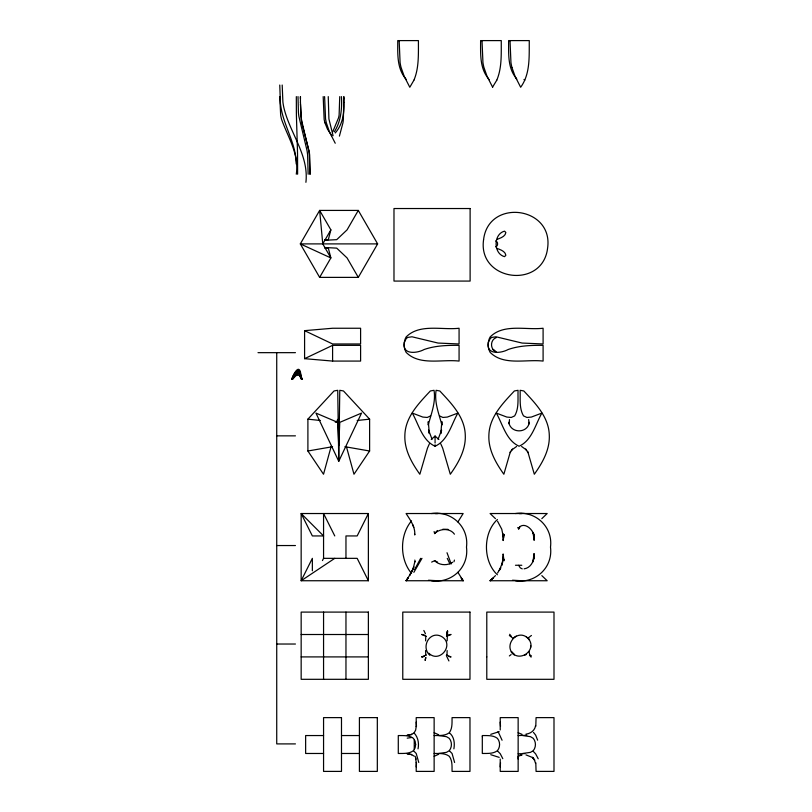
<?xml version="1.0" encoding="UTF-8"?>
<svg xmlns="http://www.w3.org/2000/svg" width="812" height="812" viewBox="0 0 812 812"><rect width="100%" height="100%" fill="white"/><g stroke="black" fill="none" stroke-linecap="round" stroke-linejoin="round"><path stroke-width="1.22" d="M339.751 96.608L339.122 114.918A20.016 10.82 90 0 1 338.574 117.73L332.727 131.818M341.436 96.608C342.116 108.757 341.01 121.323 334.331 131.818M343.852 98.638L343.852 102.525M343.852 98.648L343.852 96.608L343.354 119.364A18.473 3.41 -90 0 1 342.958 122.815L339.406 136.122M500.222 729.947L500.222 717.625L518.147 717.625L518.147 771.4L500.222 771.4L500.222 759.078M518.147 759.078L518.147 756.276L522.055 754.947L520.096 754.774M518.147 753.759L524.735 753.617M343.852 102.393C344.45 113.213 342.593 124.561 335.255 132.955M533.951 557.022L533.981 553.743L533.007 561.833L533.91 557.397M503.836 534.479L503.298 540.528L503.267 534.052L503.501 537.767L501.765 529.201L497.553 521.253M425.772 635.989L425.61 640.861M446.976 655.416L447.138 650.554M416.211 766.924L416.485 762.722M500.222 766.924L500.507 762.722M535.788 726.314L536.072 717.625L553.997 717.625L553.997 771.4L536.072 771.4L535.788 762.722M503.125 540.325L503.876 534.337M534.154 553.957C534.54 560.341 531.058 567.913 524.116 568.847M511.195 651.863C520.096 663.455 538.183 649.052 527.912 638.181C517.041 627.92 502.638 645.997 514.229 654.898M530.54 647.803L530.713 645.702M414.81 534.184L414.739 534.976C415.439 526.907 410.243 519.964 406.091 513.529L463.155 513.529L457.917 521.933M414.252 740.179L414.252 748.857M425.61 657.852L425.123 660.4L425.935 657.507M528.957 423.905L528.683 419.571M418.028 748.857C419.225 743.284 418.018 737.113 414.079 732.962L415.653 730.089L416.211 726.314M453.878 748.857C454.903 743.356 454.192 736.626 449.503 732.962M414.861 561.63L412.953 569.608L413.826 566.806L411.501 572.358L406.132 580.742L463.155 580.742L457.917 572.348M503.369 536.884L503.826 534.661M509.489 419.571L509.225 423.905L508.799 422.281C510.575 433.699 527.607 433.699 529.383 422.281M319.644 277.379L330.87 257.932L322.76 243.894L319.644 210.42L300.318 243.894L319.644 277.379L358.295 277.379L377.631 243.894L358.295 210.42L319.644 210.42L330.87 229.857L328.322 239.662L324.587 239.926M331.144 446.458L323.521 474.249L307.9 451.005L307.9 419.154L334.026 390.968L337.731 390.298L338.756 461.297L361.543 413.085L339.781 422.362L338.756 445.626L337.731 422.362L315.959 413.085L338.756 461.297L339.781 390.298L343.486 390.968L369.612 419.154L369.612 451.005L353.981 474.249L346.369 446.458M447.087 632.944L447.625 631.015L447.138 640.861M453.959 561.742L454.436 560.087M510.525 451.228L503.856 474.249C495.675 462.718 488.164 449.635 488.885 435.009C489.423 416.952 502.79 403.361 514.361 390.968L518.066 390.298C517.701 398.814 519.172 408.233 514.666 415.896L511.266 417.459L506.84 417.074L496.305 413.085C502.821 424.463 506.15 440.408 519.091 446.235C532.033 440.408 535.362 424.463 541.878 413.085L531.342 417.074L526.917 417.459L523.517 415.896C519.01 408.213 520.472 398.824 520.116 390.298L523.821 390.968C535.392 403.361 548.76 416.952 549.288 435.009C549.998 449.615 542.528 462.759 534.316 474.249L527.658 451.228M535.575 725.613C534.915 730.516 530.601 733.591 525.922 734.16M511.925 67.437L515.052 76.287L520.665 87.249C530.459 73.841 529.069 56.302 529.282 40.6L508.606 40.6C508.728 53.237 507.5 67.497 515.985 77.982M414.018 79.972C419.104 67.863 418.363 53.693 418.424 40.6L397.748 40.6C397.778 53.511 396.723 68.096 405.614 78.662M496.832 80.094C502.039 67.619 501.166 53.815 501.278 40.6L480.602 40.6C480.633 53.511 479.577 68.096 488.469 78.662M429.365 443.849L427.457 448.194L419.845 474.249C411.633 462.759 404.163 449.615 404.873 435.009C405.401 416.952 418.779 403.361 430.34 390.968L434.044 390.298C435.963 402.61 431.192 413.633 428.259 425.052L428.289 421.631L429.345 433.527L428.563 430.086L432.035 439.17M291.802 379.174C293.944 372.759 299.902 362.467 301.008 375.804A40.438 40.438 0 0 0 302.216 379.174M291.985 379.174C292.503 375.317 299.537 365.024 300.318 374.19A43.909 43.909 0 0 0 301.577 377.996L302.034 379.174M420.646 558.341L414.648 569.547M421.976 558.341L413.856 572.348M292.158 379.174C293.711 374.18 300.054 366.598 300.856 376.555A35.596 35.596 0 0 0 301.861 379.174M292.34 379.174C292.98 374.697 300.41 369.115 300.755 376.778A42.681 42.681 0 0 0 301.678 379.174M519.568 526.968L518.635 528.947L517.751 527.516M292.523 379.174L294.878 375.58L297.486 374.027A4.131 4.131 0 0 1 298.42 373.916L299.526 374.423L300.379 376.494A43.361 43.361 0 0 0 301.506 379.174M322.445 560.584L323.562 558.341L323.562 513.529L334.767 535.94M368.374 513.529L368.374 580.742L301.161 580.742L301.161 513.529L368.374 513.529L357.168 535.94L345.963 535.94L345.963 558.341M322.76 243.894L330.87 229.857M358.295 210.42L347.079 229.857L336.716 239.662L324.587 240.301M292.696 379.174L295.741 375.814A4.923 4.923 0 0 1 297.172 375.317L299.232 375.317L300.237 377.001A33.465 33.465 0 0 0 300.978 378.524L301.323 379.174M413.958 80.144L409.806 87.26L404.193 76.287L401.067 67.437A25.943 10.657 90 0 1 400.083 62.554L399.159 40.6M496.812 80.144L492.579 87.097M438.104 439.17L441.586 430.086L440.804 433.527L441.86 421.631L441.89 425.052C438.947 413.633 434.187 402.61 436.095 390.298L439.799 390.968C451.37 403.361 464.748 416.952 465.276 435.009C465.986 449.615 458.516 462.759 450.305 474.249L442.692 448.194L440.784 443.849M519.528 527.516L518.635 528.947L520.309 526.369C525.851 522.684 533.646 530.226 534.205 536.6L533.007 532.439L534.154 540.325L533.951 537.25M510.159 452.639L512.524 449.077L511.824 449.929L516.564 446.488M497.553 573.028L500.791 567.7L499.268 570.491L502.648 562.249L501.786 565.284L503.349 556.727L503.105 559.813L503.125 553.957L503.836 559.803M411.522 520.888C399.555 535.037 399.555 559.235 411.522 573.394M434.115 531.535L434.623 533.586L437.374 530.52M337.041 420.454L338.756 418.657M541.827 518.655L547.166 513.529L490.113 513.529L495.452 518.655M495.452 575.627L490.154 580.742L547.166 580.742L541.827 575.627M431.263 439.505L435.07 436.034L438.886 439.505M434.623 533.586C439.637 528.389 450.102 527.851 454.436 534.184M531.424 635.471L527.912 638.181L526.338 636.953M509.357 655.944L511.113 654.594M497.391 519.507C482.805 532.936 482.805 561.346 497.391 574.774M446.468 636.425L451.066 634.446L448.518 634.943M426.28 654.979L421.682 656.959L424.331 656.39L421.824 656.725M334.767 558.341L301.161 580.742L312.356 558.341L312.356 570.785M452.68 562.229C447.371 565.974 439.16 565.406 434.623 560.696L431.649 562.097M496.183 337.63C490.671 339.578 489.92 347.719 494.62 350.987L493.057 349.495L496.183 351.697M430.644 415.896L427.244 417.459L422.829 417.074L412.283 413.085C418.809 424.463 422.128 440.408 435.07 446.235C448.011 440.408 451.34 424.463 457.866 413.085L447.321 417.074L442.905 417.459L439.505 415.896M411.024 734.576L414.079 732.962M499.197 731.653L490.752 734.342M495.655 246.868L496.69 246.178A3.39 3.39 0 0 0 497.533 244.727L497.533 243.072A3.39 3.39 0 0 0 496.69 241.621L495.655 240.92M304.591 358.671L332.595 345.354L360.599 345.354L360.599 361.076L332.595 361.076L304.591 358.671L304.591 330.657L332.595 328.251L360.599 328.251L360.599 343.973L332.595 343.973L304.591 330.657M516.28 636.08L512.859 638.181L509.357 635.471M524.501 655.335L526.338 654.462M434.136 756.276L438.612 754.318M497.177 239.337C500.476 238.028 505.297 236.566 505.866 232.516L504.567 231.146C493.27 234.008 493.27 253.78 504.567 256.653L505.866 255.283C505.297 251.233 500.476 249.761 497.177 248.452M407.076 735.307L411.725 734.434L407.248 735.276M307.9 451.005L332.585 446.701M407.218 738.149L411.593 737.509M357.178 420.494L369.612 419.154M434.136 735.55C439.231 735.459 444.956 736.037 449.259 732.749C452.548 728.455 451.969 722.731 452.061 717.625L469.975 717.625L469.975 771.4L452.061 771.4C451.969 766.305 452.548 760.58 449.259 756.276C444.956 752.988 439.231 753.566 434.136 753.475M518.147 735.55L526.826 735.276M438.612 753.475L446.458 752.359L449.259 750.674C452.142 747.192 452.142 741.843 449.259 738.352L446.458 736.677L438.612 735.55M522.634 753.475L530.469 752.359L533.271 750.674C536.153 747.192 536.153 741.843 533.271 738.352L530.469 736.677L522.634 735.55M499.197 757.373L490.752 754.693M442.834 529.241L448.021 529.343M435.476 513.6L437.769 513.529M519.497 513.6L521.791 513.529M431.476 580.742C451.391 583.726 469.123 567.547 466.484 547.136C469.123 526.734 451.391 510.545 431.476 513.529M515.488 580.742C535.412 583.726 553.145 567.547 550.495 547.136C553.145 526.734 535.412 510.545 515.488 513.529M515.468 565.264L521.812 565.264M377.631 243.894L300.318 243.894L330.87 257.932L328.322 248.137L324.587 247.863M258.003 352.662L295.446 352.662M276.73 435.851L295.446 435.851M276.73 545.542L295.446 545.542M323.562 558.341L357.168 558.341L368.374 580.742M301.161 634.507L368.374 634.507M276.73 644.028L295.446 644.028M301.161 656.908L368.374 656.908M323.562 735.55L305.637 735.55L305.637 753.475L323.562 753.475M341.487 735.55L359.411 735.55M295.446 743.904L276.73 743.904L276.73 352.662M341.487 753.475L359.411 753.475M521.791 580.742L512.514 580.225M437.769 580.742L428.492 580.225M324.587 247.498L336.716 248.137L347.079 257.932L358.295 277.379M424.229 634.943L421.682 634.446L426.28 636.425M448.518 656.472L451.066 656.959L446.468 654.979M307.9 419.154L320.324 420.494M335.244 422.098L337.731 422.362M344.927 446.701L369.612 451.005M407.076 753.719L411.725 754.602L407.248 753.759M525.922 754.876L532.53 757.505L534.722 760.235L532.469 757.342L534.428 760.022L535.575 763.412M518.147 732.749L522.065 734.363M434.136 732.749L438.612 734.718M434.623 560.696L437.597 562.097M521.608 446.488L526.359 449.929L525.648 449.077L528.023 452.639M522.248 568.877L520.309 567.903L518.635 565.335M411.024 754.46L414.079 756.063M523.984 79.505L524.816 80.144M529.668 654.594L531.424 655.944M514.443 654.462L511.641 651.66M428.848 653.234C439.414 663.658 454.497 645.164 442.327 636.953C430.421 629.523 420.251 646.626 429.852 655.284M529.586 639.541L527.912 638.181L529.14 639.754M449.503 750.887L452.061 753.475L454.608 762.478M413.653 750.887L416.211 753.475L418.769 762.478M497.553 750.998L500.233 753.709L502.801 758.682M533.119 751.212L535.656 753.881L538.214 758.773M529.505 655.182L531.099 657.131M509.682 634.284L511.266 636.232M533.474 732.404L535.656 735.144L537.625 740.158M516.249 78.358L516.808 79.14M489.179 79.667L488.804 79.14M406.345 79.698L405.949 79.14M331.793 135.716L327.49 129.179L324.901 122.764M492.64 87.229L487.048 76.287L483.922 67.437A25.943 10.657 90 0 1 482.937 62.554L482.013 40.6M335.234 143.247L329.418 131.818L326.373 122.916A25.893 10.637 -90 0 1 325.541 118.745L324.597 96.608M449.939 563.944L447.27 558.341M451.198 563.944L447.016 552.739M448.914 660.938L446.356 655.609M423.834 630.477L425.447 633.756M413.795 527.404L412.719 524.704M415.094 756.276L416.211 759.078M502.07 740.239L498.091 731.592M333.082 135.716L328.911 118.958L328.251 96.608M503.765 559.915L503.075 557.671L503.978 560.798M414.81 560.087L415.287 561.742M415.653 758.936L416.282 762.681M529.14 651.66L529.495 653.995M534.032 558.524L533.778 556.514L534.042 558.717M533.646 533.433L533.91 536.884M503.369 557.397L503.633 560.838M500.222 722.112L500.507 726.314M416.211 722.112L416.485 726.314M425.61 650.554L425.772 655.416M296.289 174.215C299.313 154.26 287.986 137.299 281.602 119.435A39.291 32.257 90 0 1 280.658 115.06L279.764 96.608M296.207 164.014C296.248 144.506 284.687 127.626 281.236 108.808A49.197 30.846 90 0 1 280.434 103.5L279.764 85.037M300.46 104.169L300.947 115.06A50.953 32.307 -90 0 0 301.729 120.917L308.814 150.849A44.345 28.126 -90 0 1 309.352 154.96L309.859 174.215M300.44 102.403L301.303 119.344A37.413 16.057 90 0 0 302.054 124.043L309.098 151.154A28.288 12.139 -90 0 1 309.656 155.112L310.184 174.215M300.44 102.535L300.43 96.608L300.43 98.648M510.017 40.6L510.951 62.554A25.943 10.647 90 0 0 511.936 67.437M305.911 182.314C308.996 155.051 289.722 132.965 283.855 107.59A58.291 51.014 90 0 1 282.891 101.997L282.19 85.037M298.004 96.608L298.42 112.563A52.638 41.808 -90 0 0 298.917 116.542L307.017 150.524A56.911 45.208 -90 0 1 307.606 154.808L308.154 174.215M435.07 436.034L435.07 440.408M435.07 441.332L435.07 442.997M435.07 444.743L435.07 446.235M416.211 726.588L416.211 717.625L434.136 717.625L434.136 771.4L416.211 771.4L416.211 762.438M345.963 612.096L345.963 679.309M332.595 345.354L332.595 361.076M323.562 612.096L323.562 679.309M323.186 96.608L324.15 119.313A17.935 6.11 89.9 0 0 324.922 122.734M297.608 174.215L297.547 154.808A71.75 9.267 -90 0 0 297.466 150.524L296.441 116.542A66.543 8.597 -90 0 1 296.38 112.563L296.329 96.608M482.308 736.677L482.308 753.475C487.403 753.384 493.128 753.962 497.421 750.674C500.314 747.192 500.314 741.843 497.421 738.352C493.128 735.063 487.403 735.642 482.298 735.55L482.308 736.677M486.784 656.908L486.784 679.309L553.997 679.309L553.997 612.096L486.784 612.096L486.784 656.908M447.026 633.543L446.976 635.989L447.026 633.543M483.576 239.713C477.547 281.236 542.721 289.823 547.603 248.086C553.632 206.563 488.448 197.966 483.576 239.713M404.386 342.451C401.727 354.996 416.901 353.484 424.128 349.515C435.344 345.597 447.321 345.232 459.074 345.354L459.074 361.076C441.809 359.077 419.55 365.948 406.132 352.367A12.464 9.206 -90 0 1 406.132 336.96C419.55 323.379 441.809 330.251 459.074 328.251L459.074 343.973L438.074 343.06L411.988 336.787L407.665 337.437L406.132 338.685L404.386 342.451M488.398 342.451C485.749 354.996 500.913 353.484 508.139 349.515C519.355 345.597 531.342 345.232 543.096 345.354L543.096 361.076C525.821 359.077 503.572 365.948 490.143 352.367A12.464 9.206 90 0 1 490.143 336.96C503.572 323.379 525.821 330.251 543.096 328.251L543.096 343.973L522.096 343.06L496 336.787L491.676 337.437L490.143 338.685L488.398 342.451M447.392 631.157L447.138 633.563L447.392 631.157M415.653 744.513L415.094 747.872L413.409 750.674C409.106 753.962 403.381 753.384 398.286 753.475L398.286 735.55C403.381 735.642 409.106 735.063 413.409 738.352L415.094 741.153L415.653 744.513M412.78 569.557L409.745 575.14L412.78 569.557M408.081 577.941L406.132 580.742L408.081 577.941M493.087 578.174L490.154 580.742L493.087 578.174M470.118 208.532L393.982 208.532L393.982 281.074L470.118 281.074L470.118 208.532M323.562 535.94L312.356 535.94L301.161 513.529L323.562 535.94M368.374 612.096L301.161 612.096L301.161 679.309L368.374 679.309L368.374 612.096M469.975 612.096L402.772 612.096L402.772 679.309L469.975 679.309L469.975 612.096M341.487 717.625L323.562 717.625L323.562 771.4L341.487 771.4L341.487 717.625M377.326 717.625L359.411 717.625L359.411 771.4L377.326 771.4L377.326 717.625M463.155 580.742L461.165 577.941L463.114 580.742"/></g></svg>
